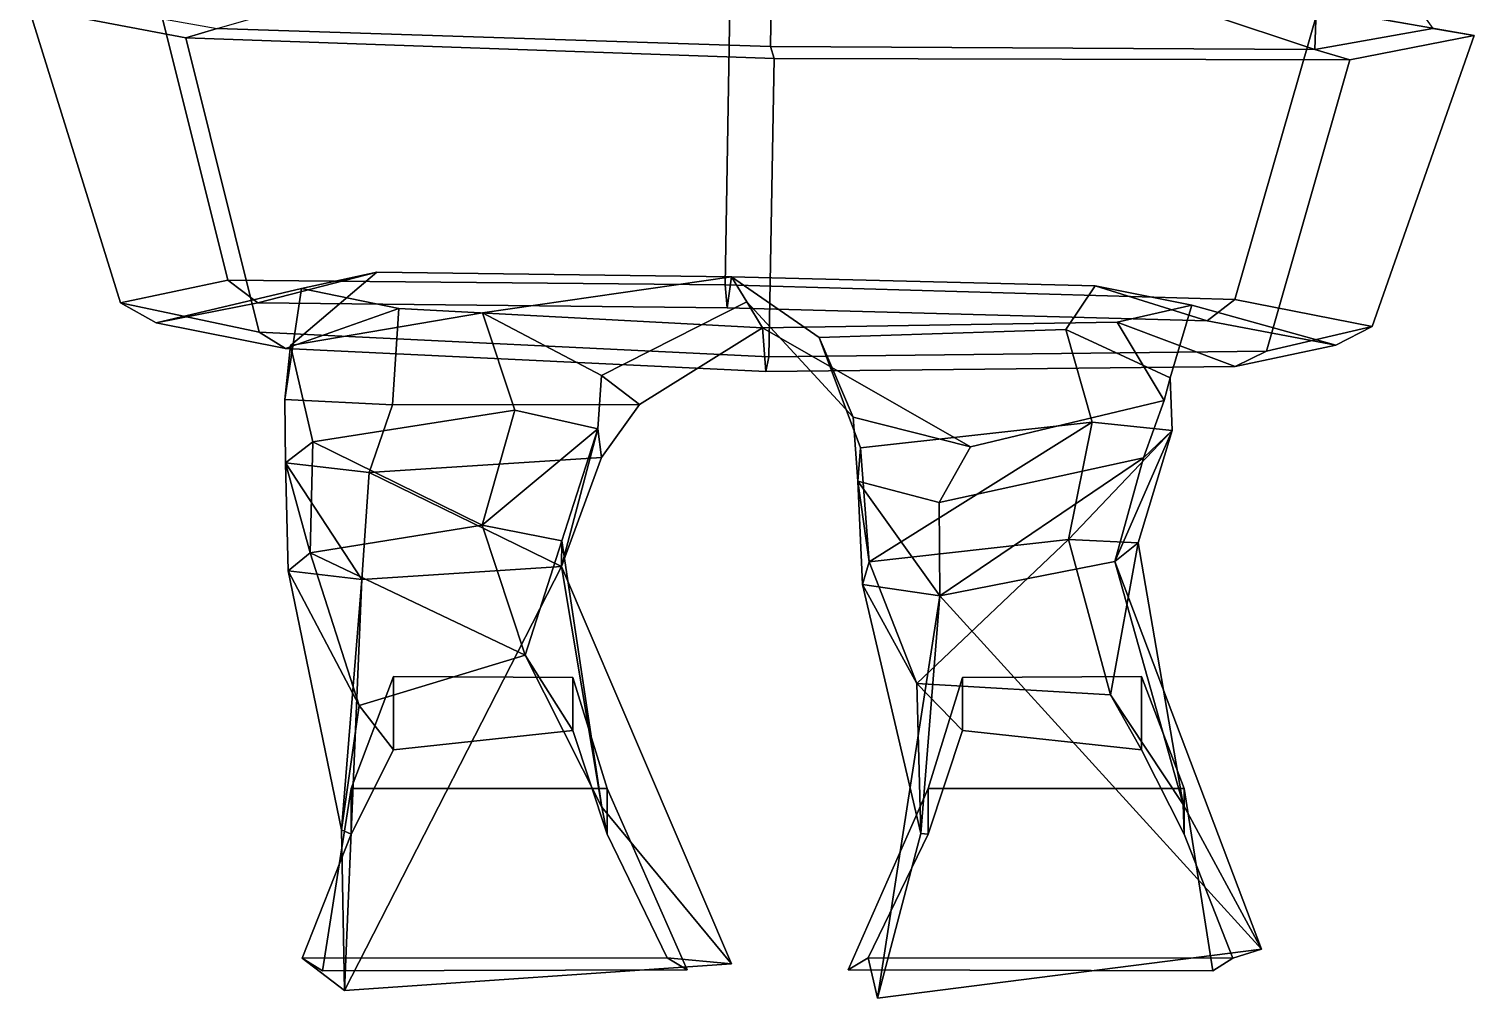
# Model space of a CAD drawing. Extents: x -247 to 180, y -158 to 377.
# Drawn here: x -137.9 to 128.2, y -158.1 to 20.5 of the extents above; entities that cross this region are included whole.
import ezdxf

# ---------------------------------------------------------------- set-up
doc = ezdxf.new("R2010")
doc.units = 0

msp = doc.modelspace()

# ---------------------------------------------------------------- linework, layer by layer
for points in [[(-103.285049, 20.53894, -82.825005), (-0.85739, 49.917053, -101.650688), (-1.342175, 17.237076, -109.499626)], [(98.855728, 16.696884, -75.909302), (-1.342175, 17.237076, -109.499626), (-0.85739, 49.917053, -101.650688)], [(98.855728, 16.696884, -75.909302), (-0.85739, 49.917053, -101.650688), (99.977623, 49.515396, -63.836708)], [(120.595139, 20.56398, 4.255228), (98.855728, 16.696884, -75.909302), (99.977623, 49.515396, -63.836708)], [(-114.805641, 28.373383, 79.805832), (-137.928497, 24.303925, -4.648752), (-121.040215, -29.972076, -6.796046), (-101.295013, -25.838417, 77.542984)], [(-9.715096, -26.661819, 114.709366), (-8.767623, 28.238312, 117.515503), (-114.805641, 28.373383, 79.805832), (-101.295013, -25.838417, 77.542984)], [(-9.715096, -26.661819, 114.709366), (84.155159, -29.363243, 83.887665), (99.527496, 24.299591, 87.138672), (-8.767623, 28.238312, 117.515503)], [(-109.014328, 18.844406, -94.763512), (-137.928497, 24.303925, -4.648752), (-130.28801, 25.332489, -4.328069), (-103.285049, 20.53894, -82.825005)], [(-121.040215, -29.972076, -6.796046), (-137.928497, 24.303925, -4.648752), (-109.014328, 18.844406, -94.763512), (-95.5037, -35.367401, -97.02636)], [(99.527496, 24.299591, 87.138672), (84.155159, -29.363243, 83.887665), (109.445114, -34.352882, 1.089394), (128.195099, 19.245758, 4.455956)], [(128.195099, 19.245758, 4.455956), (120.595139, 20.56398, 4.255228), (93.730675, 25.129608, 78.576851), (99.527496, 24.299591, 87.138672)], [(-109.014328, 18.844406, -94.763512), (-103.285049, 20.53894, -82.825005), (-1.342175, 17.237076, -109.499626), (-0.721069, 14.99884, -125.136375)], [(-95.5037, -35.367401, -97.02636), (-109.014328, 18.844406, -94.763512), (-0.721069, 14.99884, -125.136375), (-1.665174, -39.907104, -127.942032)], [(109.445114, -34.352882, 1.089394), (89.946472, -38.892227, -90.681679), (105.31881, 14.770599, -87.430672), (128.195099, 19.245758, 4.455956)], [(105.31881, 14.770599, -87.430672), (98.855728, 16.696884, -75.909302), (120.595139, 20.56398, 4.255228), (128.195099, 19.245758, 4.455956)], [(105.31881, 14.770599, -87.430672), (-0.721069, 14.99884, -125.136375), (-1.342175, 17.237076, -109.499626), (98.855728, 16.696884, -75.909302)], [(89.946472, -38.892227, -90.681679), (-1.665174, -39.907104, -127.942032), (-0.721069, 14.99884, -125.136375), (105.31881, 14.770599, -87.430672)], [(-101.295013, -25.838417, 77.542984), (-121.040215, -29.972076, -6.796046), (-114.47538, -33.657364, -6.751277), (-95.776306, -29.957764, 69.129181)], [(-95.776306, -29.957764, 69.129181), (-114.47538, -33.657364, -6.751277), (-87.726776, -27.318665, -5.490321), (-73.84108, -24.361465, 54.752483)], [(-9.715096, -26.661819, 114.709366), (-101.295013, -25.838417, 77.542984), (-95.776306, -29.957764, 69.129181), (-9.368037, -30.925461, 102.196381)], [(-9.368037, -30.925461, 102.196381), (-95.776306, -29.957764, 69.129181), (-73.84108, -24.361465, 54.752483), (-8.547514, -25.174393, 81.408195)], [(-73.84108, -24.361465, 54.752483), (-87.726776, -27.318665, -5.490321), (-90.787621, -47.768837, -12.48306), (-89.76606, -37.822174, 28.384932)], [(-8.547514, -25.174393, 81.408195), (-73.84108, -24.361465, 54.752483), (-89.76606, -37.822174, 28.384932), (-54.374477, -31.820023, 59.855804)], [(-5.743765, -29.787659, -3.106115), (-8.547514, -25.174393, 81.408195), (-54.374477, -31.820023, 59.855804), (-32.518684, -43.377296, 2.020251)], [(-9.368037, -30.925461, 102.196381), (-8.547514, -25.174393, 81.408195), (58.398308, -26.874924, 59.276699), (79.071808, -33.281075, 75.111137)], [(-8.547514, -25.174393, 81.408195), (7.615657, -36.398956, 52.856537), (53.011032, -34.880936, 40.877682), (58.398308, -26.874924, 59.276699)], [(13.861312, -51.026016, -8.730606), (7.615657, -36.398956, 52.856537), (-8.547514, -25.174393, 81.408195), (-5.743765, -29.787659, -3.106115)], [(-114.47538, -33.657364, -6.751277), (-90.651253, -38.390488, -85.356972), (-69.791351, -31.024857, -67.319672), (-87.726776, -27.318665, -5.490321)], [(-87.726776, -27.318665, -5.490321), (-69.791351, -31.024857, -67.319672), (-70.985497, -48.793121, -51.112938), (-90.787621, -47.768837, -12.48306)], [(-9.715096, -26.661819, 114.709366), (-9.368037, -30.925461, 102.196381), (79.071808, -33.281075, 75.111137), (84.155159, -29.363243, 83.887665)], [(58.398308, -26.874924, 59.276699), (53.011032, -34.880936, 40.877682), (72.236847, -43.769829, 4.946145), (76.245087, -30.435249, 0.119539)], [(79.071808, -33.281075, 75.111137), (58.398308, -26.874924, 59.276699), (76.245087, -30.435249, 0.119539), (102.757416, -37.786285, 0.680763)], [(-121.040215, -29.972076, -6.796046), (-95.5037, -35.367401, -97.02636), (-90.651253, -38.390488, -85.356972), (-114.47538, -33.657364, -6.751277)], [(-90.651253, -38.390488, -85.356972), (-2.244212, -42.646957, -112.53936), (-2.82766, -34.5858, -91.007202), (-69.791351, -31.024857, -67.319672)], [(-48.476299, -49.759216, 26.362379), (-54.374477, -31.820023, 59.855804), (-89.76606, -37.822174, 28.384932), (-85.637871, -55.609428, 4.323354)], [(-69.791351, -31.024857, -67.319672), (-2.82766, -34.5858, -91.007202), (-25.481308, -48.69841, -62.448612), (-70.985497, -48.793121, -51.112938)], [(-48.476299, -49.759216, 26.362379), (-33.144588, -53.195679, 3.364463), (-32.518684, -43.377296, 2.020251), (-54.374477, -31.820023, 59.855804)], [(-2.82766, -34.5858, -91.007202), (-5.743765, -29.787659, -3.106115), (-32.518684, -43.377296, 2.020251), (-25.481308, -48.69841, -62.448612)], [(13.861312, -51.026016, -8.730606), (-5.743765, -29.787659, -3.106115), (-2.82766, -34.5858, -91.007202), (35.464108, -56.507118, -69.844559)], [(76.245087, -30.435249, 0.119539), (72.236847, -43.769829, 4.946145), (71.112526, -47.951241, -38.878029), (62.448036, -33.538315, -62.795456)], [(102.757416, -37.786285, 0.680763), (76.245087, -30.435249, 0.119539), (62.448036, -33.538315, -62.795456), (84.196861, -41.713806, -79.375008)], [(84.155159, -29.363243, 83.887665), (79.071808, -33.281075, 75.111137), (102.757416, -37.786285, 0.680763), (109.445114, -34.352882, 1.089394)], [(62.448036, -33.538315, -62.795456), (71.112526, -47.951241, -38.878029), (35.464108, -56.507118, -69.844559), (-2.82766, -34.5858, -91.007202)], [(84.196861, -41.713806, -79.375008), (62.448036, -33.538315, -62.795456), (-2.82766, -34.5858, -91.007202), (-2.244212, -42.646957, -112.53936)], [(109.445114, -34.352882, 1.089394), (102.757416, -37.786285, 0.680763), (84.196861, -41.713806, -79.375008), (89.946472, -38.892227, -90.681679)], [(-95.5037, -35.367401, -97.02636), (-1.665174, -39.907104, -127.942032), (-2.244212, -42.646957, -112.53936), (-90.651253, -38.390488, -85.356972)], [(15.178934, -56.711029, 17.149727), (57.890182, -51.976959, 19.49999), (53.011032, -34.880936, 40.877682), (7.615657, -36.398956, 52.856537)], [(15.178934, -56.711029, 17.149727), (7.615657, -36.398956, 52.856537), (13.861312, -51.026016, -8.730606), (14.725078, -62.859543, -10.630898)], [(57.890182, -51.976959, 19.49999), (72.594849, -53.502319, 5.948446), (72.236847, -43.769829, 4.946145), (53.011032, -34.880936, 40.877682)], [(-85.637871, -55.609428, 4.323354), (-89.76606, -37.822174, 28.384932), (-90.787621, -47.768837, -12.48306), (-90.703629, -59.433731, -15.284492)], [(89.946472, -38.892227, -90.681679), (84.196861, -41.713806, -79.375008), (-2.244212, -42.646957, -112.53936), (-1.665174, -39.907104, -127.942032)], [(-33.144588, -53.195679, 3.364463), (-32.513245, -58.44503, -25.601549), (-25.481308, -48.69841, -62.448612), (-32.518684, -43.377296, 2.020251)], [(72.594849, -53.502319, 5.948446), (67.32608, -58.519081, -14.517036), (71.112526, -47.951241, -38.878029), (72.236847, -43.769829, 4.946145)], [(-90.703629, -59.433731, -15.284492), (-90.787621, -47.768837, -12.48306), (-70.985497, -48.793121, -51.112938), (-75.261887, -61.255211, -29.453201)], [(-54.448414, -70.950783, 39.289593), (-48.476299, -49.759216, 26.362379), (-85.637871, -55.609428, 4.323354)], [(-75.261887, -61.255211, -29.453201), (-70.985497, -48.793121, -51.112938), (-25.481308, -48.69841, -62.448612), (-32.513245, -58.44503, -25.601549)], [(-54.448414, -70.950783, 39.289593), (-33.144588, -53.195679, 3.364463), (-48.476299, -49.759216, 26.362379)], [(67.32608, -58.519081, -14.517036), (29.695702, -66.775826, -35.184158), (35.464108, -56.507118, -69.844559), (71.112526, -47.951241, -38.878029)], [(-54.448414, -70.950783, 39.289593), (-39.764984, -73.844902, 18.414177), (-33.144588, -53.195679, 3.364463)], [(-39.837166, -78.55114, -8.345886), (-32.513245, -58.44503, -25.601549), (-33.144588, -53.195679, 3.364463)], [(-39.764984, -73.844902, 18.414177), (-39.837166, -78.55114, -8.345886), (-33.144588, -53.195679, 3.364463)], [(14.725078, -62.859543, -10.630898), (13.861312, -51.026016, -8.730606), (35.464108, -56.507118, -69.844559), (29.695702, -66.775826, -35.184158)], [(16.78788, -77.67395, 32.832668), (57.890182, -51.976959, 19.49999), (15.178934, -56.711029, 17.149727)], [(16.78788, -77.67395, 32.832668), (53.537464, -73.561462, 34.299679), (57.890182, -51.976959, 19.49999)], [(53.537464, -73.561462, 34.299679), (72.594849, -53.502319, 5.948446), (57.890182, -51.976959, 19.49999)], [(-86.140366, -76.036346, 19.858698), (-85.637871, -55.609428, 4.323354), (-90.703629, -59.433731, -15.284492)], [(-54.448414, -70.950783, 39.289593), (-85.637871, -55.609428, 4.323354), (-86.140366, -76.036346, 19.858698)], [(53.537464, -73.561462, 34.299679), (66.338493, -74.218231, 21.675371), (72.594849, -53.502319, 5.948446)], [(62.014275, -77.63739, 3.048738), (67.32608, -58.519081, -14.517036), (72.594849, -53.502319, 5.948446)], [(66.338493, -74.218231, 21.675371), (62.014275, -77.63739, 3.048738), (72.594849, -53.502319, 5.948446)], [(-39.837166, -78.55114, -8.345886), (-75.261887, -61.255211, -29.453201), (-32.513245, -58.44503, -25.601549)], [(16.78788, -77.67395, 32.832668), (15.178934, -56.711029, 17.149727), (14.725078, -62.859543, -10.630898)], [(29.829124, -83.944611, -15.2457), (29.695702, -66.775826, -35.184158), (67.32608, -58.519081, -14.517036)], [(62.014275, -77.63739, 3.048738), (29.829124, -83.944611, -15.2457), (67.32608, -58.519081, -14.517036)], [(-86.140366, -76.036346, 19.858698), (-90.703629, -59.433731, -15.284492), (-90.190849, -79.374252, 2.079093)], [(-90.190849, -79.374252, 2.079093), (-90.703629, -59.433731, -15.284492), (-76.643051, -80.976578, -11.104365)], [(-76.643051, -80.976578, -11.104365), (-90.703629, -59.433731, -15.284492), (-75.261887, -61.255211, -29.453201)], [(-76.643051, -80.976578, -11.104365), (-75.261887, -61.255211, -29.453201), (-39.837166, -78.55114, -8.345886)], [(16.78788, -77.67395, 32.832668), (14.725078, -62.859543, -10.630898), (15.590998, -81.888878, 7.127634)], [(29.829124, -83.944611, -15.2457), (14.725078, -62.859543, -10.630898), (29.695702, -66.775826, -35.184158)], [(15.590998, -81.888878, 7.127634), (14.725078, -62.859543, -10.630898), (29.829124, -83.944611, -15.2457)], [(-46.5714, -94.90947, 23.380217), (-54.448414, -70.950783, 39.289593), (-86.140366, -76.036346, 19.858698)], [(-46.5714, -94.90947, 23.380217), (-39.764984, -73.844902, 18.414177), (-54.448414, -70.950783, 39.289593)], [(-32.400314, -122.855911, -0.460317), (-39.764984, -73.844902, 18.414177), (-46.5714, -94.90947, 23.380217)], [(-32.400314, -122.855911, -0.460317), (-39.837166, -78.55114, -8.345886), (-39.764984, -73.844902, 18.414177)], [(25.58637, -100.091171, 17.357292), (53.537464, -73.561462, 34.299679), (16.78788, -77.67395, 32.832668)], [(61.261246, -102.201439, 15.19335), (53.537464, -73.561462, 34.299679), (25.58637, -100.091171, 17.357292)], [(61.261246, -102.201439, 15.19335), (66.338493, -74.218231, 21.675371), (53.537464, -73.561462, 34.299679)], [(74.612572, -122.401077, -0.377803), (66.338493, -74.218231, 21.675371), (61.261246, -102.201439, 15.19335)], [(74.612572, -122.401077, -0.377803), (62.014275, -77.63739, 3.048738), (66.338493, -74.218231, 21.675371)], [(-77.131218, -104.178993, 5.658023), (-86.140366, -76.036346, 19.858698), (-90.190849, -79.374252, 2.079093)], [(-77.131218, -104.178993, 5.658023), (-46.5714, -94.90947, 23.380217), (-86.140366, -76.036346, 19.858698)], [(-80.396347, -127.036263, -12.665951), (-77.131218, -104.178993, 5.658023), (-90.190849, -79.374252, 2.079093)], [(-80.396347, -127.036263, -12.665951), (-90.190849, -79.374252, 2.079093), (-76.643051, -80.976578, -11.104365)], [(-79.824852, -156.652359, -39.802586), (-76.643051, -80.976578, -11.104365), (-39.837166, -78.55114, -8.345886)], [(-8.569, -151.748718, -23.581844), (-79.824852, -156.652359, -39.802586), (-39.837166, -78.55114, -8.345886)], [(-8.569, -151.748718, -23.581844), (-39.837166, -78.55114, -8.345886), (-32.400314, -122.855911, -0.460317)], [(25.58637, -100.091171, 17.357292), (16.78788, -77.67395, 32.832668), (15.590998, -81.888878, 7.127634)], [(89.03801, -149.035736, -25.785467), (29.829124, -83.944611, -15.2457), (62.014275, -77.63739, 3.048738)], [(89.03801, -149.035736, -25.785467), (62.014275, -77.63739, 3.048738), (74.612572, -122.401077, -0.377803)], [(-79.824852, -156.652359, -39.802586), (-80.396347, -127.036263, -12.665951), (-76.643051, -80.976578, -11.104365)], [(26.339252, -127.739716, -11.266965), (25.58637, -100.091171, 17.357292), (15.590998, -81.888878, 7.127634)], [(26.339252, -127.739716, -11.266965), (15.590998, -81.888878, 7.127634), (29.829124, -83.944611, -15.2457)], [(18.318624, -158.054153, -43.689941), (26.339252, -127.739716, -11.266965), (29.829124, -83.944611, -15.2457)], [(18.318624, -158.054153, -43.689941), (29.829124, -83.944611, -15.2457), (89.03801, -149.035736, -25.785467)], [(-46.5714, -94.90947, 23.380217), (-77.131218, -104.178993, 5.658023), (-70.777412, -112.334427, 35.947453), (-37.787899, -108.736435, 35.947453)], [(-32.400314, -122.855911, -0.460317), (-46.5714, -94.90947, 23.380217), (-37.787899, -108.736435, 35.947453), (-31.473774, -127.827744, 43.725594)], [(-31.473774, -119.444244, 102.617195), (-37.787899, -98.998032, 87.801697), (-70.777412, -98.812729, 87.801697), (-78.613716, -119.444244, 102.617195)], [(-78.613716, -119.444244, 102.617195), (-70.777412, -98.812729, 87.801697), (-70.777412, -112.334427, 35.947453), (-78.613716, -127.827744, 43.725594)], [(-37.787899, -98.998032, 87.801697), (-37.787899, -108.736435, 35.947453), (-70.777412, -112.334427, 35.947453), (-70.777412, -98.812729, 87.801697)], [(-31.473774, -119.444244, 102.617195), (-31.473774, -127.827744, 43.725594), (-37.787899, -108.736435, 35.947453), (-37.787899, -98.998032, 87.801697)], [(26.339252, -127.739716, -11.266965), (27.673773, -127.827744, 43.725594), (33.987896, -108.736435, 35.947453), (25.58637, -100.091171, 17.357292)], [(25.58637, -100.091171, 17.357292), (33.987896, -108.736435, 35.947453), (66.977409, -112.334427, 35.947453), (61.261246, -102.201439, 15.19335)], [(27.673773, -119.444244, 102.617195), (74.813721, -119.444244, 102.617195), (66.977409, -98.812729, 87.801697), (33.987896, -98.998032, 87.801697)], [(27.673773, -119.444244, 102.617195), (33.987896, -98.998032, 87.801697), (33.987896, -108.736435, 35.947453), (27.673773, -127.827744, 43.725594)], [(33.987896, -98.998032, 87.801697), (66.977409, -98.812729, 87.801697), (66.977409, -112.334427, 35.947453), (33.987896, -108.736435, 35.947453)], [(74.813721, -119.444244, 102.617195), (74.813721, -127.827744, 43.725594), (66.977409, -112.334427, 35.947453), (66.977409, -98.812729, 87.801697)], [(74.612572, -122.401077, -0.377803), (61.261246, -102.201439, 15.19335), (66.977409, -112.334427, 35.947453), (74.813721, -127.827744, 43.725594)], [(-80.396347, -127.036263, -12.665951), (-78.613716, -127.827744, 43.725594), (-70.777412, -112.334427, 35.947453), (-77.131218, -104.178993, 5.658023)], [(-83.890282, -153.02951, 102.617195), (-78.613716, -119.444244, 102.617195), (-78.613716, -127.827744, 43.725594), (-87.594154, -150.723206, 36.317848)], [(-16.70689, -152.844193, 102.617195), (-31.473774, -119.444244, 102.617195), (-78.613716, -119.444244, 102.617195), (-83.890282, -153.02951, 102.617195)], [(-16.70689, -152.844193, 102.617195), (-20.410763, -150.61731, 32.613968), (-31.473774, -127.827744, 43.725594), (-31.473774, -119.444244, 102.617195)], [(12.906889, -152.844193, 102.617195), (80.090286, -153.02951, 102.617195), (74.813721, -119.444244, 102.617195), (27.673773, -119.444244, 102.617195)], [(12.906889, -152.844193, 102.617195), (27.673773, -119.444244, 102.617195), (27.673773, -127.827744, 43.725594), (16.610764, -150.61731, 32.613968)], [(80.090286, -153.02951, 102.617195), (83.794151, -150.723206, 36.317848), (74.813721, -127.827744, 43.725594), (74.813721, -119.444244, 102.617195)], [(89.03801, -149.035736, -25.785467), (74.612572, -122.401077, -0.377803), (74.813721, -127.827744, 43.725594), (83.794151, -150.723206, 36.317848)], [(-8.569, -151.748718, -23.581844), (-32.400314, -122.855911, -0.460317), (-31.473774, -127.827744, 43.725594), (-20.410763, -150.61731, 32.613968)], [(-79.824852, -156.652359, -39.802586), (-87.594154, -150.723206, 36.317848), (-78.613716, -127.827744, 43.725594), (-80.396347, -127.036263, -12.665951)], [(18.318624, -158.054153, -43.689941), (16.610764, -150.61731, 32.613968), (27.673773, -127.827744, 43.725594), (26.339252, -127.739716, -11.266965)], [(-79.824852, -156.652359, -39.802586), (-8.569, -151.748718, -23.581844), (-20.410763, -150.61731, 32.613968), (-87.594154, -150.723206, 36.317848)], [(-83.890282, -153.02951, 102.617195), (-87.594154, -150.723206, 36.317848), (-20.410763, -150.61731, 32.613968), (-16.70689, -152.844193, 102.617195)], [(80.090286, -153.02951, 102.617195), (12.906889, -152.844193, 102.617195), (16.610764, -150.61731, 32.613968), (83.794151, -150.723206, 36.317848)], [(89.03801, -149.035736, -25.785467), (83.794151, -150.723206, 36.317848), (16.610764, -150.61731, 32.613968), (18.318624, -158.054153, -43.689941)]]:
    msp.add_3dface(points)

doc.saveas('drawing.dxf')
